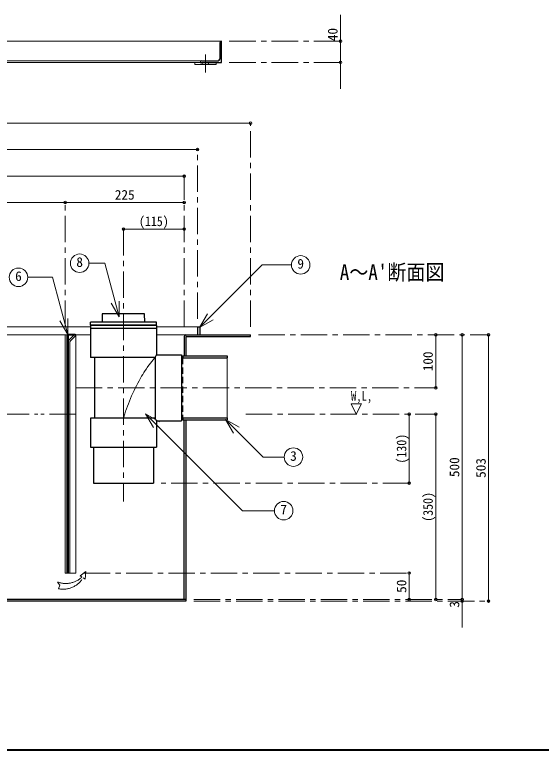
# Model space of a CAD drawing. Units: millimetres at full size, sheet at 1:10. Extents: x -2126 to 1924, y -1326 to 1484.
# Drawn here: x -1137 to -142, y -1326 to 64 of the extents above; entities that cross this region are included whole.
import ezdxf
from ezdxf.enums import TextEntityAlignment as Align

# ---------------------------------------------------------------- set-up
doc = ezdxf.new("R2010")
doc.units = ezdxf.units.MM
doc.header["$LTSCALE"] = 10
doc.header["$PDMODE"] = 32
doc.header["$PDSIZE"] = 5
for name, pattern in [('CHAIN1', [8, 5, -1, 1, -1]), ('DASHED1', [1.8, 1.2, -0.6]), ('DOUBLE_CHAIN1', [8.8, 5, -1, 0.6, -0.6, 0.6, -1])]:
    doc.linetypes.add(name, pattern=pattern)
doc.layers.add('0-0_ﾚｲﾔ1', color=4, linetype='Continuous', lineweight=9)
doc.styles.add('ＭＳ ゴシック', font='')
doc.styles.get('ＭＳ ゴシック').set_extended_font_data('MS Gothic')

msp = doc.modelspace()

# ---------------------------------------------------------------- linework, layer by layer
at = {"layer": '0-0_ﾚｲﾔ1'}
for p, q in [((-521.22, 64.05), (-521.22, -75.95)), ((-796.22, -29.95), (-796.22, -25.95)), ((-756.22, -29.95), (-756.22, -25.95)), ((-796.22, -29.95), (-756.22, -29.95)), ((-1841.22, -140.95), (-691.22, -140.95)), ((-791.22, -190.95), (-1741.22, -190.95)), ((-1716.22, -240.95), (-816.22, -240.95)), ((-1041.22, -290.95), (-1271.22, -290.95)), ((-816.22, -290.95), (-1041.22, -290.95)), ((-931.22, -340.95), (-816.22, -340.95)), ((-1265.97, -525.95), (-993.72, -525.95)), ((-868.72, -525.95), (-791.22, -525.95)), ((-1265.97, -540.95), (-1041.22, -540.95)), ((-1038.22, -540.95), (-1037.47, -540.95)), ((-1022.47, -540.95), (-993.72, -540.95)), ((-1021.22, -990.95), (-1021.22, -540.95)), ((-813.22, -540.95), (-868.72, -540.95)), ((-341.22, -540.95), (-341.22, -640.95)), ((-291.22, -540.95), (-291.22, -1040.95)), ((-241.22, -1043.95), (-241.22, -540.95)), ((-391.22, -820.95), (-391.22, -690.95)), ((-341.22, -690.95), (-341.22, -1040.95)), ((-1038.22, -990.95), (-1037.47, -990.95)), ((-1035.97, -990.95), (-1035.22, -990.95)), ((-1032.22, -990.95), (-1021.22, -990.95)), ((-391.22, -1040.95), (-391.22, -990.95)), ((-291.22, -1040.95), (-291.22, -1093.95))]:
    msp.add_line(p, q, dxfattribs=at)
at = {"layer": '0-0_ﾚｲﾔ1', "color": 7, "lineweight": 18}
for p, q in [((-746.22, 14.05), (-1786.22, 14.05)), ((-1749.22, -22.95), (-783.22, -22.95)), ((-1746.22, -25.95), (-786.22, -25.95)), ((-996.47, -405.59), (-966.32, -405.59)), ((-939.13, -507.07), (-966.32, -405.59)), ((-787.63, -527.29), (-669.05, -408.71)), ((-613.83, -408.71), (-669.05, -408.71)), ((-1112.06, -432.19), (-1065.52, -432.19)), ((-1036.55, -540.3), (-1065.52, -432.19)), ((-939.13, -507.07), (-954.13, -481.09)), ((-939.13, -507.07), (-939.13, -477.07)), ((-1036.55, -540.3), (-1036.55, -510.3)), ((-787.63, -527.29), (-772.63, -501.31)), ((-787.63, -527.29), (-761.65, -512.29)), ((-1036.55, -540.3), (-1051.55, -514.32)), ((-1041.22, -540.95), (-1038.22, -540.95)), ((-1041.22, -990.95), (-1041.22, -540.95)), ((-1038.22, -990.95), (-1038.22, -540.95)), ((-1034.34, -551.08), (-1024.22, -540.95)), ((-1024.22, -540.95), (-1022.09, -543.08)), ((-1035.22, -553.2), (-1035.22, -990.95)), ((-1032.22, -553.82), (-1032.22, -990.95)), ((-1031.78, -552.76), (-1022.09, -543.08)), ((-735.22, -584.35), (-735.22, -697.55)), ((-501.22, -670.95), (-481.22, -670.95)), ((-491.22, -690.95), (-501.22, -670.95)), ((-491.22, -690.95), (-481.22, -670.95)), ((-889.26, -690.12), (-874.26, -716.1)), ((-889.26, -690.12), (-863.28, -705.12)), ((-889.26, -690.12), (-706.1, -873.28)), ((-738.35, -700.6), (-723.35, -726.58)), ((-738.35, -700.6), (-712.36, -715.6)), ((-645.94, -873.28), (-706.1, -873.28)), ((-1038.22, -990.95), (-1041.22, -990.95)), ((-1032.22, -990.95), (-1035.22, -990.95))]:
    msp.add_line(p, q, dxfattribs=at)
at = {"layer": '0-0_ﾚｲﾔ1', "color": 5, "lineweight": 25}
for p, q in [((-746.22, -25.95), (-746.22, 14.05)), ((-749.22, 11.05), (-749.22, -19.95)), ((-786.22, -25.95), (-746.22, -25.95)), ((-783.22, -22.95), (-752.22, -22.95)), ((-868.72, -516.95), (-993.72, -516.95)), ((-868.72, -523.45), (-993.72, -523.45)), ((-993.72, -523.45), (-993.72, -583.45)), ((-868.72, -522.45), (-868.72, -516.95)), ((-868.72, -523.45), (-868.72, -578.45)), ((-791.22, -525.95), (-786.22, -525.95)), ((-791.22, -525.95), (-791.22, -540.95)), ((-786.22, -540.95), (-786.22, -525.95)), ((-1037.47, -540.95), (-1037.47, -990.95)), ((-1035.97, -539.45), (-1022.47, -539.45)), ((-1035.97, -541.7), (-1035.97, -990.95)), ((-1035.22, -540.95), (-1022.47, -540.95)), ((-1022.47, -539.45), (-1022.47, -540.95)), ((-993.72, -528.45), (-868.72, -528.45)), ((-813.22, -540.95), (-691.22, -540.95)), ((-691.22, -543.95), (-691.22, -540.95)), ((-816.22, -543.95), (-816.22, -580.45)), ((-813.22, -545.45), (-813.22, -580.45)), ((-811.72, -543.95), (-691.22, -543.95)), ((-871.22, -583.45), (-993.72, -583.45)), ((-986.22, -583.45), (-986.22, -698.45)), ((-871.22, -583.45), (-868.72, -578.45)), ((-871.22, -583.45), (-871.22, -698.45)), ((-868.72, -578.45), (-821.22, -578.45)), ((-821.22, -578.45), (-821.22, -703.45)), ((-819.22, -580.45), (-735.22, -580.45)), ((-819.22, -580.45), (-819.22, -584.35)), ((-735.22, -580.45), (-735.22, -584.35)), ((-821.22, -584.35), (-735.22, -584.35)), ((-871.22, -698.45), (-993.72, -698.45)), ((-868.72, -703.45), (-871.22, -698.45)), ((-868.72, -703.45), (-821.22, -703.45)), ((-868.72, -703.45), (-868.72, -753.45)), ((-821.22, -697.55), (-735.22, -697.55)), ((-819.22, -697.55), (-819.22, -701.45)), ((-819.22, -701.45), (-735.22, -701.45)), ((-816.22, -1040.95), (-816.22, -701.45)), ((-813.22, -701.45), (-813.22, -1043.95)), ((-735.22, -697.55), (-735.22, -701.45)), ((-874.72, -753.45), (-874.72, -820.95)), ((-1035.97, -990.95), (-1037.47, -990.95)), ((-813.22, -1040.95), (-1719.22, -1040.95)), ((-813.22, -1043.95), (-1719.22, -1043.95))]:
    msp.add_line(p, q, dxfattribs=at)
at = {"layer": '0-0_ﾚｲﾔ1', "linetype": 'CHAIN1'}
for p, q in [((-521.22, 14.05), (-731.22, 14.05)), ((-776.22, -44.95), (-776.22, -10.95)), ((-521.22, -25.95), (-731.22, -25.95)), ((-691.22, -525.95), (-691.22, -140.95)), ((-791.22, -510.95), (-791.22, -190.95)), ((-816.22, -525.95), (-816.22, -240.95)), ((-1041.22, -525.95), (-1041.22, -290.95)), ((-931.22, -340.95), (-931.22, -855.95)), ((-676.22, -540.95), (-241.22, -540.95)), ((-1021.22, -640.95), (-341.22, -640.95)), ((-700.22, -690.95), (-341.22, -690.95)), ((-391.22, -820.95), (-859.72, -820.95)), ((-1006.22, -990.95), (-391.22, -990.95)), ((-798.22, -1040.95), (-291.22, -1040.95)), ((-798.22, -1043.95), (-241.22, -1043.95))]:
    msp.add_line(p, q, dxfattribs=at)
at = {"layer": '0-0_ﾚｲﾔ1', "linetype": 'DASHED1'}
for p, q in [((-782.22, -29.95), (-782.22, -25.95)), ((-770.22, -29.95), (-770.22, -25.95)), ((-819.22, -584.35), (-819.22, -697.55))]:
    msp.add_line(p, q, dxfattribs=at)
at = {"layer": '0-0_ﾚｲﾔ1', "linetype": 'DOUBLE_CHAIN1'}
for p, q in [((-1021.22, -690.95), (-1706.22, -690.95)), ((-1013.14, -996.05), (-1001.97, -988.41)), ((-1013.14, -996.05), (-1009.67, -998.45)), ((-1007.63, -999.86), (-1003.46, -1002.75)), ((-1003.46, -1002.75), (-1001.97, -988.41))]:
    msp.add_line(p, q, dxfattribs=at)
at = {"layer": '0-0_ﾚｲﾔ1', "color": 1, "lineweight": 40}
msp.add_line((1923.78, -1325.95), (-2126.22, -1325.95), dxfattribs=at)
at = {"layer": '0-0_ﾚｲﾔ1', "color": 5, "lineweight": 25}
for points in [[(-890.72, -516.95), (-891.22, -500.95), (-971.22, -500.95), (-971.72, -516.95)], [(-868.72, -522.45), (-993.72, -522.45), (-993.72, -516.95)], [(-993.72, -698.45), (-993.72, -753.45), (-868.72, -753.45)], [(-987.72, -753.45), (-987.72, -820.95), (-874.72, -820.95)]]:
    msp.add_lwpolyline(points, dxfattribs=at)
at = {"layer": '0-0_ﾚｲﾔ1'}
msp.add_lwpolyline([(-871.22, -583.45), (-872.69, -585.24), (-875.23, -588.32), (-877.75, -591.42), (-880.24, -594.55), (-882.68, -597.7), (-885.06, -600.9), (-886.41, -602.78), (-887.82, -604.81), (-890.19, -608.35), (-892.49, -611.95), (-894.71, -615.59), (-896.88, -619.27), (-898.99, -622.99), (-900.2, -625.15), (-901.65, -627.79), (-904.11, -632.36), (-906.51, -636.95), (-908.85, -641.58), (-911.13, -646.23), (-913.35, -650.92), (-914.6, -653.65), (-915.86, -656.43), (-917.96, -661.24), (-919.98, -666.08), (-921.93, -670.96), (-923.79, -675.87), (-925.57, -680.81), (-926.56, -683.69), (-927.02, -685.07), (-927.8, -687.46), (-928.56, -689.85), (-929.31, -692.25), (-930.05, -694.66), (-930.79, -697.06), (-931.22, -698.45)], dxfattribs=at)
at = {"layer": '0-0_ﾚｲﾔ1', "color": 7, "lineweight": 18}
msp.add_lwpolyline([(-738.35, -700.6), (-667, -771.94), (-627.47, -771.94)], dxfattribs=at)
at = {"layer": '0-0_ﾚｲﾔ1', "linetype": 'DOUBLE_CHAIN1'}
msp.add_lwpolyline([(-1055.54, -1007.98), (-1051.27, -1013.84), (-1053.7, -1020.66)], dxfattribs=at)
at = {"layer": '0-0_ﾚｲﾔ1', "color": 7, "lineweight": 18}
for centre in [(-1013.97, -405.59), (-596.33, -408.71), (-1129.56, -432.19), (-609.97, -771.94), (-628.44, -873.28)]:
    msp.add_circle(centre, 17.5, dxfattribs=at)
at = {"layer": '0-0_ﾚｲﾔ1', "color": 5, "lineweight": 25}
for centre, radius, start, end in [((-746.22, 11.05), 3, 90, 180), ((-783.22, -25.95), 3, 90, 180), ((-752.22, -19.95), 3, 270, 0), ((-1035.97, -540.95), 1.5, 90, 180), ((-1035.22, -541.7), 0.75, 90, 180), ((-813.22, -543.95), 3, 90, 180), ((-811.72, -545.45), 1.5, 90, 180)]:
    msp.add_arc(centre, radius, start, end, dxfattribs=at)
at = {"layer": '0-0_ﾚｲﾔ1', "color": 7, "lineweight": 18}
for centre, radius in [((-1032.22, -553.2), 3), ((-1030.72, -553.82), 1.5)]:
    msp.add_arc(centre, radius, 135, 180, dxfattribs=at)
at = {"layer": '0-0_ﾚｲﾔ1', "linetype": 'DOUBLE_CHAIN1'}
for centre, radius, start, end in [((-1040.13, -967.03), 43.76, 249.37581, 314.10079), ((-1044.86, -978.82), 42.76, 258.06872, 330.51954)]:
    msp.add_arc(centre, radius, start, end, dxfattribs=at)
at = {"layer": '0-0_ﾚｲﾔ1', "color": 1}
for p in [(-521.22, 14.05), (-521.22, -25.95), (-691.22, -140.95), (-791.22, -190.95), (-816.22, -240.95), (-1041.22, -290.95), (-816.22, -290.95), (-931.22, -340.95), (-816.22, -340.95), (-341.22, -540.95), (-291.22, -540.95), (-241.22, -540.95), (-341.22, -640.95), (-391.22, -690.95), (-341.22, -690.95), (-391.22, -820.95), (-391.22, -990.95), (-391.22, -1040.95), (-341.22, -1040.95), (-291.22, -1040.95), (-291.22, -1043.95), (-241.22, -1043.95)]:
    msp.add_point(p, dxfattribs=at)

# ---------------------------------------------------------------- texts
at = {"layer": '0-0_ﾚｲﾔ1', "color": 7, "style": 'ＭＳ ゴシック'}
for s, p in [('40', (-521.22, 14.05)), ('100', (-341.22, -609.7)), ('500', (-291.22, -809.7)), ('503', (-241.22, -811.2)), ('50', (-391.22, -1028.45)), ('3', (-291.22, -1056.45))]:
    msp.add_text(s, height=18.33, rotation=90, dxfattribs=at).set_placement(p, align=Align.BOTTOM_LEFT)
for s, p in [('225', (-947.47, -290.95)), ('8', (-1020.22, -418.09)), ('9', (-602.58, -421.21)), ('6', (-1135.81, -444.69)), ('3', (-616.22, -784.44)), ('7', (-634.69, -885.78))]:
    msp.add_text(s, height=18.33, dxfattribs=at).set_placement(p, align=Align.BOTTOM_LEFT)
for s, height, width, p in [('(115)', 18.33, 0.9, (-901.84, -340.95)), ("A～A'断面図", 29.33, 0.9, (-522.47, -445.95)), ('W,L,', 18.33, 0.8, (-501.22, -670.95))]:
    msp.add_text(s, height=height, dxfattribs=dict(at, width=width)).set_placement(p, align=Align.BOTTOM_LEFT)
at = {"layer": '0-0_ﾚｲﾔ1', "color": 7, "style": 'ＭＳ ゴシック', "width": 0.9}
for s, p in [('(130)', (-391.22, -784.08)), ('(350)', (-341.22, -894.08))]:
    msp.add_text(s, height=18.33, rotation=90, dxfattribs=at).set_placement(p, align=Align.BOTTOM_LEFT)

doc.saveas('drawing.dxf')
